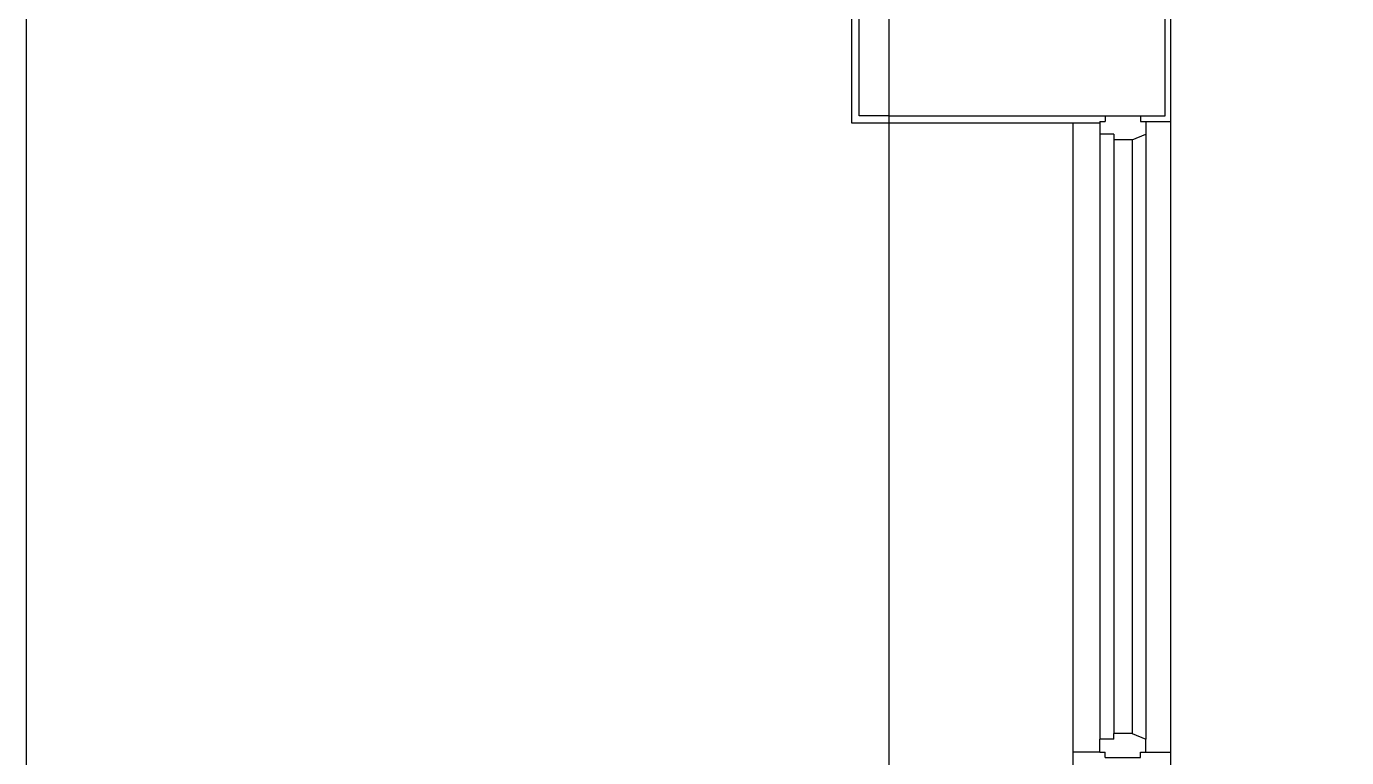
# Model space of a CAD drawing. Extents: x 681461 to 804584, y -183990 to -115925.
# Drawn here: x 681461 to 685041, y -152117 to -150134 of the extents above; entities that cross this region are included whole.
import ezdxf

# ---------------------------------------------------------------- set-up
doc = ezdxf.new("R2010")
doc.units = 0
doc.header["$LTSCALE"] = 900
doc.layers.add('DOOR', color=163, linetype='CONTINUOUS')
doc.layers.add('WALL', color=1, linetype='CONTINUOUS')

msp = doc.modelspace()

# ---------------------------------------------------------------- linework, layer by layer
at = {"layer": 'DOOR', "color": 7}
for p, q in [((683719.49, -150376.774), (683719.49, -146191.774)), ((683799.489, -150376.774), (683719.49, -150376.774))]:
    msp.add_line(p, q, dxfattribs=at)
at = {"layer": 'DOOR', "color": 4, "linetype": 'BYBLOCK'}
msp.add_line((683799.489, -150376.774), (683799.489, -158943.774), dxfattribs=at)
at = {"layer": 'DOOR', "color": 222, "linetype": 'BYBLOCK'}
msp.add_lwpolyline([(681460.991, -120785.896), (703227.991, -120785.896), (703227.991, -183989.95), (681460.991, -183989.95)], close=True, dxfattribs=at)
at = {"layer": 'WALL', "color": 8, "linetype": 'CONTINUOUS'}
for p, q in [((683699.49, -150396.774), (683699.49, -146171.774)), ((684564.489, -150396.774), (684564.489, -150061.774)), ((684371.99, -150396.774), (683699.49, -150396.774))]:
    msp.add_line(p, q, dxfattribs=at)
at = {"layer": 'WALL', "color": 8}
for p, q in [((684299.489, -158943.774), (684299.489, -150396.774)), ((684564.489, -153026.463), (684564.489, -150396.774))]:
    msp.add_line(p, q, dxfattribs=at)
at = {"layer": 'WALL', "color": 1, "linetype": 'BYBLOCK'}
for p, q in [((684371.99, -150391.774), (684371.99, -150426.774)), ((684371.99, -150391.774), (684371.99, -150426.774)), ((684371.99, -150391.774), (684386.99, -150391.774)), ((684386.99, -150376.774), (684481.99, -150376.774)), ((684386.99, -150376.774), (684386.99, -150391.774)), ((684481.99, -150376.774), (684481.99, -150391.774)), ((684481.99, -150391.774), (684496.99, -150391.774)), ((684496.99, -150391.774), (684496.99, -150426.774)), ((684409.99, -150426.774), (684371.99, -150426.774)), ((684409.99, -150426.774), (684409.99, -150441.774)), ((684459.99, -150441.774), (684409.99, -150441.774)), ((684459.99, -150441.774), (684496.99, -150426.774)), ((684459.99, -152051.774), (684409.99, -152051.774)), ((684409.99, -152066.774), (684409.99, -152051.774)), ((684459.99, -152051.774), (684496.99, -152066.774)), ((684409.99, -152066.774), (684371.99, -152066.774)), ((684371.99, -152101.774), (684371.99, -152066.774)), ((684371.99, -152101.774), (684371.99, -152066.774)), ((684496.99, -152101.774), (684496.99, -152066.774)), ((684371.99, -152101.774), (684386.99, -152101.774)), ((684386.99, -152116.774), (684386.99, -152101.774)), ((684386.99, -152116.774), (684481.99, -152116.774)), ((684481.99, -152101.774), (684496.99, -152101.774)), ((684481.99, -152116.774), (684481.99, -152101.774))]:
    msp.add_line(p, q, dxfattribs=at)
at = {"layer": 'WALL', "color": 8, "linetype": 'BYBLOCK'}
for p, q in [((684496.99, -150391.774), (684564.489, -150391.774)), ((684371.99, -150426.774), (684371.99, -152066.774)), ((684409.99, -150441.774), (684409.99, -152051.774)), ((684459.99, -150441.774), (684459.99, -152051.774)), ((684496.99, -150426.774), (684496.99, -152066.774)), ((684371.99, -152101.774), (684299.489, -152101.774)), ((684496.99, -152101.774), (684564.489, -152101.774))]:
    msp.add_line(p, q, dxfattribs=at)
at = {"layer": 'WALL', "color": 6}
msp.add_lwpolyline([(683799.489, -150376.774), (684549.489, -150376.774), (684549.489, -150076.774), (683799.489, -150076.774)], close=True, dxfattribs=at)

doc.saveas('drawing.dxf')
